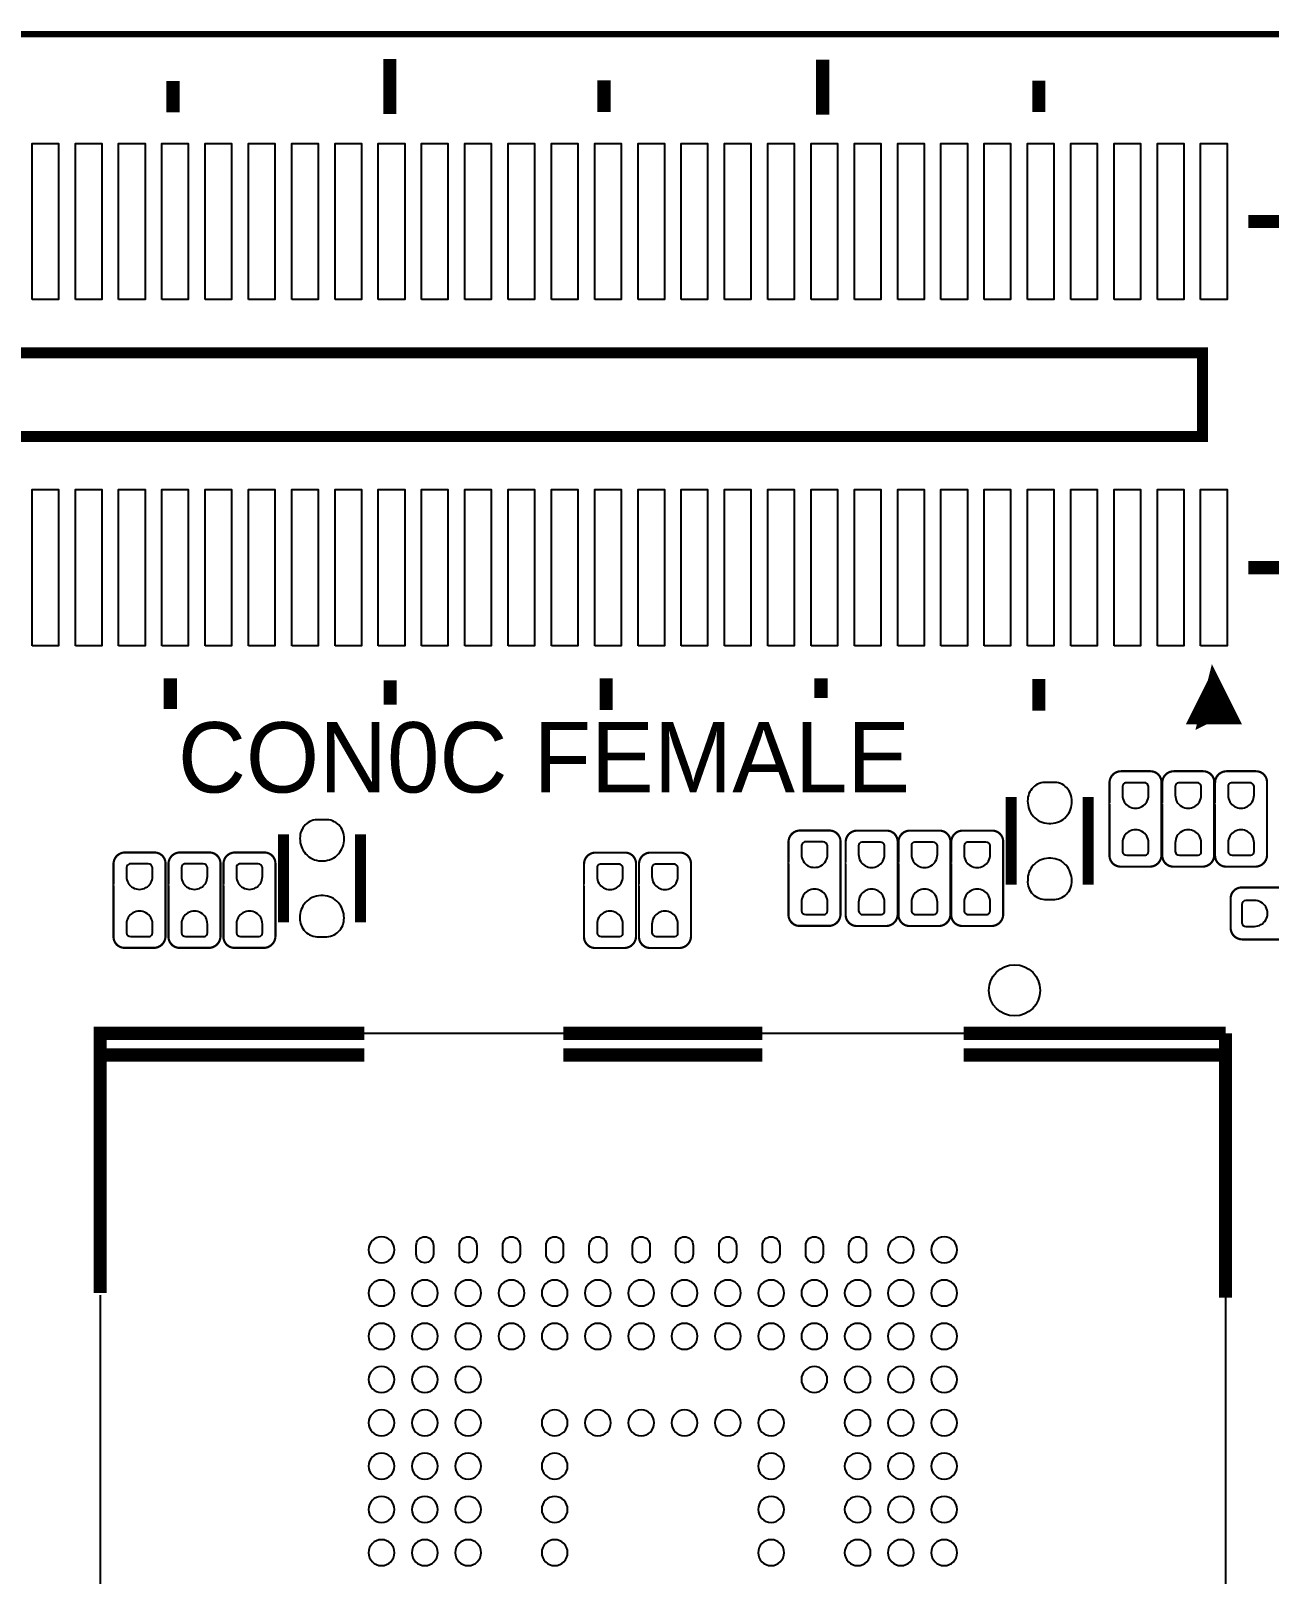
# Model space of a CAD drawing. Extents: x 52.2 to 109.2, y 0 to 35.
# Drawn here: x 86.39 to 100.7, y 17.21 to 35.04 of the extents above; entities that cross this region are included whole.
import ezdxf

# ---------------------------------------------------------------- set-up
doc = ezdxf.new("R2010")
doc.units = 0
doc.header["$MEASUREMENT"] = 0
doc.layers.get('0').update_dxf_attribs({"linetype": 'CONTINUOUS'})
for name, color, linetype in [('BG_NCROUTE_PATH', 231, 'CONTINUOUS'), ('BG_OUTLINE', 2, 'CONTINUOUS'), ('PIN_BOTTOM', 11, 'CONTINUOUS')]:
    doc.layers.add(name, color=color, linetype=linetype)

# ---------------------------------------------------------------- blocks, each defined once
blk = doc.blocks.new('AAA')
at = {"layer": 'BG_NCROUTE_PATH'}
for points, const_width in [([(-53.29428, -2.39395), (1.105662, -2.39395, 0.414214), (2.405634, -1.093978), (2.405634, 31.306008, 0.414214), (1.105662, 32.60598), (-53.29428, 32.60598, 0.414214), (-54.594252, 31.306008), (-54.594252, -1.093978, 0.414214), (-53.29428, -2.39395)], 0.0762), ([(-45.480732, 23.718012), (-45.480732, 23.95728, 0.414214), (-45.613066, 24.089614), (-45.954188, 24.089614, 0.414214), (-46.080934, 23.962868), (-46.080934, 23.12289, 0.414214), (-45.945552, 22.987508), (-45.609002, 22.987508, 0.414214), (-45.480478, 23.116032), (-45.480478, 23.717758), (-45.480732, 23.718012)], 0.0254), ([(-44.871132, 23.718012), (-44.871132, 23.95728, 0.414214), (-45.003466, 24.089614), (-45.344588, 24.089614, 0.414214), (-45.471334, 23.962868), (-45.471334, 23.12289, 0.414214), (-45.335952, 22.987508), (-44.999402, 22.987508, 0.414214), (-44.870878, 23.116032), (-44.870878, 23.717758), (-44.871132, 23.718012)], 0.0254), ([(-44.261532, 23.718012), (-44.261532, 23.95728, 0.414214), (-44.393866, 24.089614), (-44.734988, 24.089614, 0.414214), (-44.861734, 23.962868), (-44.861734, 23.12289, 0.414214), (-44.726352, 22.987508), (-44.389802, 22.987508, 0.414214), (-44.261278, 23.116032), (-44.261278, 23.717758), (-44.261532, 23.718012)], 0.0254), ([(-42.432732, 23.032212), (-42.432732, 23.27148, 0.414214), (-42.565066, 23.403814), (-42.906188, 23.403814, 0.414214), (-43.032934, 23.277068), (-43.032934, 22.43709, 0.414214), (-42.897552, 22.301708), (-42.561002, 22.301708, 0.414214), (-42.432478, 22.430232), (-42.432478, 23.031958), (-42.432732, 23.032212)], 0.0254), ([(-41.823132, 23.032212), (-41.823132, 23.27148, 0.414214), (-41.955466, 23.403814), (-42.296588, 23.403814, 0.414214), (-42.423334, 23.277068), (-42.423334, 22.43709, 0.414214), (-42.287952, 22.301708), (-41.951402, 22.301708, 0.414214), (-41.822878, 22.430232), (-41.822878, 23.031958), (-41.823132, 23.032212)], 0.0254), ([(-41.213532, 23.032212), (-41.213532, 23.27148, 0.414214), (-41.345866, 23.403814), (-41.686988, 23.403814, 0.414214), (-41.813734, 23.277068), (-41.813734, 22.43709, 0.414214), (-41.678352, 22.301708), (-41.341802, 22.301708, 0.414214), (-41.213278, 22.430232), (-41.213278, 23.031958), (-41.213532, 23.032212)], 0.0254), ([(-40.553132, 23.033228), (-40.553132, 23.272496, 0.414214), (-40.685466, 23.40483), (-41.026588, 23.40483, 0.414214), (-41.153334, 23.278084), (-41.153334, 22.438106, 0.414214), (-41.017952, 22.302724), (-40.681402, 22.302724, 0.414214), (-40.552878, 22.431248), (-40.552878, 23.032974), (-40.553132, 23.033228)], 0.0254), ([(-38.825932, 22.778212), (-38.825932, 23.01748, 0.414214), (-38.958266, 23.149814), (-39.299388, 23.149814, 0.414214), (-39.426134, 23.023068), (-39.426134, 22.18309, 0.414214), (-39.290752, 22.047708), (-38.954202, 22.047708, 0.414214), (-38.825678, 22.176232), (-38.825678, 22.777958), (-38.825932, 22.778212)], 0.0254), ([(-38.190932, 22.778212), (-38.190932, 23.01748, 0.414214), (-38.323266, 23.149814), (-38.664388, 23.149814, 0.414214), (-38.791134, 23.023068), (-38.791134, 22.18309, 0.414214), (-38.655752, 22.047708), (-38.319202, 22.047708, 0.414214), (-38.190678, 22.176232), (-38.190678, 22.777958), (-38.190932, 22.778212)], 0.0254), ([(-34.025332, 22.779482), (-34.025332, 23.01875, 0.414214), (-34.157666, 23.151084), (-34.498788, 23.151084, 0.414214), (-34.625534, 23.024338), (-34.625534, 22.18436, 0.414214), (-34.490152, 22.048978), (-34.153602, 22.048978, 0.414214), (-34.025078, 22.177502), (-34.025078, 22.779228), (-34.025332, 22.779482)], 0.0254), ([(-33.390332, 22.779482), (-33.390332, 23.01875, 0.414214), (-33.522666, 23.151084), (-33.863788, 23.151084, 0.414214), (-33.990534, 23.024338), (-33.990534, 22.18436, 0.414214), (-33.855152, 22.048978), (-33.518602, 22.048978, 0.414214), (-33.390078, 22.177502), (-33.390078, 22.779228), (-33.390332, 22.779482)], 0.0254), ([(-32.755332, 22.779482), (-32.755332, 23.01875, 0.414214), (-32.887666, 23.151084), (-33.228788, 23.151084, 0.414214), (-33.355534, 23.024338), (-33.355534, 22.18436, 0.414214), (-33.220152, 22.048978), (-32.883602, 22.048978, 0.414214), (-32.755078, 22.177502), (-32.755078, 22.779228), (-32.755332, 22.779482)], 0.0254), ([(-46.390814, 22.74697), (-46.630082, 22.74697, 0.414214), (-46.762416, 22.614636), (-46.762416, 22.273514, 0.414214), (-46.63567, 22.146768), (-45.795692, 22.146768, 0.414214), (-45.66031, 22.28215), (-45.66031, 22.6187, 0.414214), (-45.788834, 22.747224), (-46.39056, 22.747224), (-46.390814, 22.74697)], 0.0254)]:
    blk.add_lwpolyline(points, format="xyb", dxfattribs=dict(at, const_width=const_width))
for points, const_width in [([(-40.948102, 32.31134), (-40.948102, 31.67634)], 0.1524), ([(-35.946842, 32.31896), (-35.946842, 31.68396)], 0.1524), ([(-43.444922, 31.705042), (-43.444922, 32.068262)], 0.1524), ([(-38.420802, 31.707582), (-38.420802, 32.070802)], 0.1524), ([(-33.442402, 31.702502), (-33.442402, 32.065722)], 0.1524), ([(-45.866558, 26.441654), (-47.066708, 26.441654), (-47.066708, 30.441646), (-45.866558, 30.441646)], 0.1524), ([(-28.597352, 28.92425), (-45.335952, 28.92425), (-45.335952, 27.95905), (-28.597352, 27.95905), (-28.597352, 28.92425)], 0.127), ([(-45.467524, 25.10917), (-45.267626, 24.708866), (-45.667676, 24.708866), (-45.467524, 25.10917), (-45.367448, 24.708866), (-45.567346, 24.808942), (-45.467524, 24.908764)], 0.1524), ([(-43.444922, 24.791162), (-43.444922, 25.154382)], 0.1524), ([(-40.929052, 25.16505), (-40.929052, 24.93645)], 0.1524), ([(-38.446202, 24.798782), (-38.446202, 25.162002)], 0.1524), ([(-35.950652, 25.13965), (-35.950652, 24.86025)], 0.1524), ([(-33.410652, 24.80945), (-33.410652, 25.16505)], 0.1524), ([(-44.015152, 23.79345), (-44.015152, 22.77745)], 0.127), ([(-43.126152, 22.77745), (-43.126152, 23.79345)], 0.127), ([(-35.607752, 23.36165), (-35.607752, 22.34565)], 0.127), ([(-34.718752, 22.34565), (-34.718752, 23.36165)], 0.127), ([(-45.601636, 21.061172), (-45.10151, 21.061172)], 0.151892), ([(-45.601636, 21.061172), (-45.601636, 18.009108)], 0.151892), ([(-45.10151, 21.061172), (-42.576496, 21.061172)], 0.151892), ([(-37.95141, 21.061172), (-40.251634, 21.061172)], 0.151892), ([(-33.35147, 21.061172), (-35.65144, 21.061172)], 0.151892), ([(-33.35147, 21.061172), (-32.601408, 21.061172), (-32.601408, 18.061178)], 0.151892), ([(-45.601636, 20.811236), (-45.10151, 20.811236)], 0.151892), ([(-45.10151, 20.811236), (-42.576496, 20.811236)], 0.151892), ([(-37.95141, 20.811236), (-40.251634, 20.811236)], 0.151892), ([(-33.35147, 20.811236), (-35.65144, 20.811236)], 0.151892), ([(-33.35147, 20.811236), (-32.601408, 20.811236)], 0.151892)]:
    blk.add_lwpolyline(points, dxfattribs=dict(at, const_width=const_width))
blk.add_lwpolyline([(-42.868088, 21.55825, 1), (-43.460416, 21.55825, 1)], format="xyb", close=True, dxfattribs=at)
for points in [[(-42.678096, 21.061172), (-35.25393, 21.061172), (-35.214052, 21.10105)], [(-45.601636, 18.009108), (-45.601636, 12.626086)], [(-32.601408, 18.035778), (-32.601408, 12.535662)]]:
    blk.add_lwpolyline(points, dxfattribs=at)
at = {"layer": 'BG_OUTLINE'}
blk.add_lwpolyline([(-54.594252, 27.346656), (-54.594252, 0.680974), (-54.594252, -1.102106, 0.41084), (-53.287422, -2.39395), (-51.216052, -2.39395), (-2.315972, -2.39395), (1.120902, -2.39395, 0.411966), (2.405634, -1.099312), (2.405634, 1.886204), (2.405634, 28.812236), (2.405634, 31.328106, 0.410401), (1.110996, 32.60598), (-0.444754, 32.60598), (-45.696378, 32.60598), (-53.289708, 32.60598, 0.41031), (-54.594252, 31.28391)], format="xyb", close=True, dxfattribs=at)
at = {"layer": 'PIN_BOTTOM'}
for points in [[(-45.314362, 29.539946), (-45.314362, 31.343346), (-45.619162, 31.343346), (-45.619162, 29.539946)], [(-44.814236, 29.539946), (-44.814236, 31.343346), (-45.119036, 31.343346), (-45.119036, 29.539946)], [(-44.314364, 29.539946), (-44.314364, 31.343346), (-44.619164, 31.343346), (-44.619164, 29.539946)], [(-43.814238, 29.539946), (-43.814238, 31.343346), (-44.119038, 31.343346), (-44.119038, 29.539946)], [(-43.314366, 29.539946), (-43.314366, 31.343346), (-43.619166, 31.343346), (-43.619166, 29.539946)], [(-42.81424, 29.539946), (-42.81424, 31.343346), (-43.11904, 31.343346), (-43.11904, 29.539946)], [(-42.314368, 29.539946), (-42.314368, 31.343346), (-42.619168, 31.343346), (-42.619168, 29.539946)], [(-41.814242, 29.539946), (-41.814242, 31.343346), (-42.119042, 31.343346), (-42.119042, 29.539946)], [(-41.314116, 29.539946), (-41.314116, 31.343346), (-41.618916, 31.343346), (-41.618916, 29.539946)], [(-40.814244, 29.539946), (-40.814244, 31.343346), (-41.119044, 31.343346), (-41.119044, 29.539946)], [(-40.314372, 29.539946), (-40.314372, 31.343346), (-40.619172, 31.343346), (-40.619172, 29.539946)], [(-39.814246, 29.539946), (-39.814246, 31.343346), (-40.119046, 31.343346), (-40.119046, 29.539946)], [(-39.31412, 29.539946), (-39.31412, 31.343346), (-39.61892, 31.343346), (-39.61892, 29.539946)], [(-38.814248, 29.539946), (-38.814248, 31.343346), (-39.119048, 31.343346), (-39.119048, 29.539946)], [(-38.314376, 29.539946), (-38.314376, 31.343346), (-38.619176, 31.343346), (-38.619176, 29.539946)], [(-37.81425, 29.539946), (-37.81425, 31.343346), (-38.11905, 31.343346), (-38.11905, 29.539946)], [(-37.314124, 29.539946), (-37.314124, 31.343346), (-37.618924, 31.343346), (-37.618924, 29.539946)], [(-36.814252, 29.539946), (-36.814252, 31.343346), (-37.119052, 31.343346), (-37.119052, 29.539946)], [(-36.31438, 29.539946), (-36.31438, 31.343346), (-36.61918, 31.343346), (-36.61918, 29.539946)], [(-35.814254, 29.539946), (-35.814254, 31.343346), (-36.119054, 31.343346), (-36.119054, 29.539946)], [(-35.314128, 29.539946), (-35.314128, 31.343346), (-35.618928, 31.343346), (-35.618928, 29.539946)], [(-34.814256, 29.539946), (-34.814256, 31.343346), (-35.119056, 31.343346), (-35.119056, 29.539946)], [(-34.314384, 29.539946), (-34.314384, 31.343346), (-34.619184, 31.343346), (-34.619184, 29.539946)], [(-33.814258, 29.539946), (-33.814258, 31.343346), (-34.119058, 31.343346), (-34.119058, 29.539946)], [(-33.314132, 29.539946), (-33.314132, 31.343346), (-33.618932, 31.343346), (-33.618932, 29.539946)], [(-32.81426, 29.539946), (-32.81426, 31.343346), (-33.11906, 31.343346), (-33.11906, 29.539946)], [(-32.314388, 29.539946), (-32.314388, 31.343346), (-32.619188, 31.343346), (-32.619188, 29.539946)], [(-31.814262, 29.539946), (-31.814262, 31.343346), (-32.119062, 31.343346), (-32.119062, 29.539946)], [(-45.314362, 25.539954), (-45.314362, 27.343354), (-45.619162, 27.343354), (-45.619162, 25.539954)], [(-44.814236, 25.539954), (-44.814236, 27.343354), (-45.119036, 27.343354), (-45.119036, 25.539954)], [(-44.314364, 25.539954), (-44.314364, 27.343354), (-44.619164, 27.343354), (-44.619164, 25.539954)], [(-43.814238, 25.539954), (-43.814238, 27.343354), (-44.119038, 27.343354), (-44.119038, 25.539954)], [(-43.314366, 25.539954), (-43.314366, 27.343354), (-43.619166, 27.343354), (-43.619166, 25.539954)], [(-42.81424, 25.539954), (-42.81424, 27.343354), (-43.11904, 27.343354), (-43.11904, 25.539954)], [(-42.314368, 25.539954), (-42.314368, 27.343354), (-42.619168, 27.343354), (-42.619168, 25.539954)], [(-41.814242, 25.539954), (-41.814242, 27.343354), (-42.119042, 27.343354), (-42.119042, 25.539954)], [(-41.314116, 25.539954), (-41.314116, 27.343354), (-41.618916, 27.343354), (-41.618916, 25.539954)], [(-40.814244, 25.539954), (-40.814244, 27.343354), (-41.119044, 27.343354), (-41.119044, 25.539954)], [(-40.314372, 25.539954), (-40.314372, 27.343354), (-40.619172, 27.343354), (-40.619172, 25.539954)], [(-39.814246, 25.539954), (-39.814246, 27.343354), (-40.119046, 27.343354), (-40.119046, 25.539954)], [(-39.31412, 25.539954), (-39.31412, 27.343354), (-39.61892, 27.343354), (-39.61892, 25.539954)], [(-38.814248, 25.539954), (-38.814248, 27.343354), (-39.119048, 27.343354), (-39.119048, 25.539954)], [(-38.314376, 25.539954), (-38.314376, 27.343354), (-38.619176, 27.343354), (-38.619176, 25.539954)], [(-37.81425, 25.539954), (-37.81425, 27.343354), (-38.11905, 27.343354), (-38.11905, 25.539954)], [(-37.314124, 25.539954), (-37.314124, 27.343354), (-37.618924, 27.343354), (-37.618924, 25.539954)], [(-36.814252, 25.539954), (-36.814252, 27.343354), (-37.119052, 27.343354), (-37.119052, 25.539954)], [(-36.31438, 25.539954), (-36.31438, 27.343354), (-36.61918, 27.343354), (-36.61918, 25.539954)], [(-35.814254, 25.539954), (-35.814254, 27.343354), (-36.119054, 27.343354), (-36.119054, 25.539954)], [(-35.314128, 25.539954), (-35.314128, 27.343354), (-35.618928, 27.343354), (-35.618928, 25.539954)], [(-34.814256, 25.539954), (-34.814256, 27.343354), (-35.119056, 27.343354), (-35.119056, 25.539954)], [(-34.314384, 25.539954), (-34.314384, 27.343354), (-34.619184, 27.343354), (-34.619184, 25.539954)], [(-33.814258, 25.539954), (-33.814258, 27.343354), (-34.119058, 27.343354), (-34.119058, 25.539954)], [(-33.314132, 25.539954), (-33.314132, 27.343354), (-33.618932, 27.343354), (-33.618932, 25.539954)], [(-32.81426, 25.539954), (-32.81426, 27.343354), (-33.11906, 27.343354), (-33.11906, 25.539954)], [(-32.314388, 25.539954), (-32.314388, 27.343354), (-32.619188, 27.343354), (-32.619188, 25.539954)], [(-31.814262, 25.539954), (-31.814262, 27.343354), (-32.119062, 27.343354), (-32.119062, 25.539954)], [(-43.316906, 23.76805), (-43.315636, 23.74392), (-43.316906, 23.720044), (-43.319954, 23.696168), (-43.325288, 23.672546), (-43.332908, 23.649686), (-43.342306, 23.627588), (-43.353736, 23.606506), (-43.366944, 23.58644), (-43.382184, 23.567644), (-43.398694, 23.550118), (-43.416982, 23.53437), (-43.43654, 23.5204), (-43.4594, 23.50897), (-43.483276, 23.499826), (-43.507914, 23.492968), (-43.53306, 23.488142), (-43.55846, 23.485856), (-43.58386, 23.485856), (-43.60926, 23.488142), (-43.634406, 23.492968), (-43.659044, 23.499826), (-43.68292, 23.50897), (-43.70578, 23.5204), (-43.725592, 23.533862), (-43.744134, 23.549102), (-43.761152, 23.56612), (-43.776392, 23.584916), (-43.789854, 23.604728), (-43.801284, 23.626064), (-43.810682, 23.648162), (-43.817794, 23.671022), (-43.82262, 23.694644), (-43.82516, 23.71852), (-43.825414, 23.74265), (-43.825668, 23.764494), (-43.823382, 23.786084), (-43.819064, 23.80742), (-43.81246, 23.827994), (-43.80357, 23.84806), (-43.792902, 23.866856), (-43.780202, 23.884382), (-43.765724, 23.900638), (-43.749468, 23.91537), (-43.731942, 23.92807), (-43.713146, 23.938992), (-43.693334, 23.947882), (-43.672506, 23.95474), (-43.65117, 23.959058), (-43.62958, 23.961344), (-43.512994, 23.961344), (-43.491658, 23.959312), (-43.470576, 23.95474), (-43.450002, 23.948136), (-43.430444, 23.9395), (-43.411648, 23.928832), (-43.394122, 23.916386), (-43.37812, 23.902162), (-43.363642, 23.88616), (-43.350942, 23.868888), (-43.34002, 23.850346), (-43.330876, 23.830788), (-43.324018, 23.810468), (-43.319446, 23.789386)], [(-34.909506, 23.33625), (-34.908236, 23.31212), (-34.909506, 23.288244), (-34.912554, 23.264368), (-34.917888, 23.240746), (-34.925508, 23.217886), (-34.934906, 23.195788), (-34.946336, 23.174706), (-34.959544, 23.15464), (-34.974784, 23.135844), (-34.991294, 23.118318), (-35.009582, 23.10257), (-35.02914, 23.0886), (-35.052, 23.07717), (-35.075876, 23.068026), (-35.100514, 23.061168), (-35.12566, 23.056342), (-35.15106, 23.054056), (-35.17646, 23.054056), (-35.20186, 23.056342), (-35.227006, 23.061168), (-35.251644, 23.068026), (-35.27552, 23.07717), (-35.29838, 23.0886), (-35.318192, 23.102062), (-35.336734, 23.117302), (-35.353752, 23.13432), (-35.368992, 23.153116), (-35.382454, 23.172928), (-35.393884, 23.194264), (-35.403282, 23.216362), (-35.410394, 23.239222), (-35.41522, 23.262844), (-35.41776, 23.28672), (-35.418014, 23.31085), (-35.418268, 23.332694), (-35.415982, 23.354284), (-35.411664, 23.37562), (-35.40506, 23.396194), (-35.39617, 23.41626), (-35.385502, 23.435056), (-35.372802, 23.452582), (-35.358324, 23.468838), (-35.342068, 23.48357), (-35.324542, 23.49627), (-35.305746, 23.507192), (-35.285934, 23.516082), (-35.265106, 23.52294), (-35.24377, 23.527258), (-35.22218, 23.529544), (-35.105594, 23.529544), (-35.084258, 23.527512), (-35.063176, 23.52294), (-35.042602, 23.516336), (-35.023044, 23.5077), (-35.004248, 23.497032), (-34.986722, 23.484586), (-34.97072, 23.470362), (-34.956242, 23.45436), (-34.943542, 23.437088), (-34.93262, 23.418546), (-34.923476, 23.398988), (-34.916618, 23.378668), (-34.912046, 23.357586)], [(-43.824398, 22.80285), (-43.825668, 22.82698), (-43.824398, 22.850856), (-43.82135, 22.874732), (-43.816016, 22.898354), (-43.808396, 22.921214), (-43.798998, 22.943312), (-43.787568, 22.964394), (-43.77436, 22.98446), (-43.75912, 23.003256), (-43.74261, 23.020782), (-43.724322, 23.03653), (-43.704764, 23.0505), (-43.681904, 23.06193), (-43.658028, 23.071074), (-43.63339, 23.077932), (-43.608244, 23.082758), (-43.582844, 23.085044), (-43.557444, 23.085044), (-43.532044, 23.082758), (-43.506898, 23.077932), (-43.48226, 23.071074), (-43.458384, 23.06193), (-43.435524, 23.0505), (-43.415712, 23.037038), (-43.39717, 23.021798), (-43.380152, 23.00478), (-43.364912, 22.985984), (-43.35145, 22.966172), (-43.34002, 22.944836), (-43.330622, 22.922738), (-43.32351, 22.899878), (-43.318684, 22.876256), (-43.316144, 22.85238), (-43.31589, 22.82825), (-43.315636, 22.806406), (-43.317922, 22.784816), (-43.32224, 22.76348), (-43.328844, 22.742906), (-43.337734, 22.72284), (-43.348402, 22.704044), (-43.361102, 22.686518), (-43.37558, 22.670262), (-43.391836, 22.65553), (-43.409362, 22.64283), (-43.428158, 22.631908), (-43.44797, 22.623018), (-43.468798, 22.61616), (-43.490134, 22.611842), (-43.511724, 22.609556), (-43.62831, 22.609556), (-43.649646, 22.611588), (-43.670728, 22.61616), (-43.691302, 22.622764), (-43.71086, 22.6314), (-43.729656, 22.642068), (-43.747182, 22.654514), (-43.763184, 22.668738), (-43.777662, 22.68474), (-43.790362, 22.702012), (-43.801284, 22.720554), (-43.810428, 22.740112), (-43.817286, 22.760432), (-43.821858, 22.781514)], [(-35.416998, 22.37105), (-35.418268, 22.39518), (-35.416998, 22.419056), (-35.41395, 22.442932), (-35.408616, 22.466554), (-35.400996, 22.489414), (-35.391598, 22.511512), (-35.380168, 22.532594), (-35.36696, 22.55266), (-35.35172, 22.571456), (-35.33521, 22.588982), (-35.316922, 22.60473), (-35.297364, 22.6187), (-35.274504, 22.63013), (-35.250628, 22.639274), (-35.22599, 22.646132), (-35.200844, 22.650958), (-35.175444, 22.653244), (-35.150044, 22.653244), (-35.124644, 22.650958), (-35.099498, 22.646132), (-35.07486, 22.639274), (-35.050984, 22.63013), (-35.028124, 22.6187), (-35.008312, 22.605238), (-34.98977, 22.589998), (-34.972752, 22.57298), (-34.957512, 22.554184), (-34.94405, 22.534372), (-34.93262, 22.513036), (-34.923222, 22.490938), (-34.91611, 22.468078), (-34.911284, 22.444456), (-34.908744, 22.42058), (-34.90849, 22.39645), (-34.908236, 22.374606), (-34.910522, 22.353016), (-34.91484, 22.33168), (-34.921444, 22.311106), (-34.930334, 22.29104), (-34.941002, 22.272244), (-34.953702, 22.254718), (-34.96818, 22.238462), (-34.984436, 22.22373), (-35.001962, 22.21103), (-35.020758, 22.200108), (-35.04057, 22.191218), (-35.061398, 22.18436), (-35.082734, 22.180042), (-35.104324, 22.177756), (-35.22091, 22.177756), (-35.242246, 22.179788), (-35.263328, 22.18436), (-35.283902, 22.190964), (-35.30346, 22.1996), (-35.322256, 22.210268), (-35.339782, 22.222714), (-35.355784, 22.236938), (-35.370262, 22.25294), (-35.382962, 22.270212), (-35.393884, 22.288754), (-35.403028, 22.308312), (-35.409886, 22.328632), (-35.414458, 22.349714)]]:
    blk.add_lwpolyline(points, close=True, dxfattribs=at)
for points in [[(-45.930566, 23.813262), (-45.930566, 23.914862, -0.375524), (-45.882052, 23.95728), (-45.666152, 23.95728, -0.36542), (-45.630338, 23.914862), (-45.630338, 23.813262, -1.000028)], [(-45.320966, 23.813262), (-45.320966, 23.914862, -0.375524), (-45.272452, 23.95728), (-45.056552, 23.95728, -0.36542), (-45.020738, 23.914862), (-45.020738, 23.813262, -1.000028)], [(-44.711366, 23.813262), (-44.711366, 23.914862, -0.375524), (-44.662852, 23.95728), (-44.446952, 23.95728, -0.36542), (-44.411138, 23.914862), (-44.411138, 23.813262, -1.000028)], [(-45.630338, 23.263098), (-45.630338, 23.161498, -0.375524), (-45.678852, 23.11908), (-45.894752, 23.11908, -0.36542), (-45.930566, 23.161498), (-45.930566, 23.263098, -1.000028)], [(-45.020738, 23.263098), (-45.020738, 23.161498, -0.375524), (-45.069252, 23.11908), (-45.285152, 23.11908, -0.36542), (-45.320966, 23.161498), (-45.320966, 23.263098, -1.000028)], [(-44.411138, 23.263098), (-44.411138, 23.161498, -0.375524), (-44.459652, 23.11908), (-44.675552, 23.11908, -0.36542), (-44.711366, 23.161498), (-44.711366, 23.263098, -1.000028)], [(-42.882566, 23.127462), (-42.882566, 23.229062, -0.375524), (-42.834052, 23.27148), (-42.618152, 23.27148, -0.36542), (-42.582338, 23.229062), (-42.582338, 23.127462, -1.000028)], [(-42.272966, 23.127462), (-42.272966, 23.229062, -0.375524), (-42.224452, 23.27148), (-42.008552, 23.27148, -0.36542), (-41.972738, 23.229062), (-41.972738, 23.127462, -1.000028)], [(-41.663366, 23.127462), (-41.663366, 23.229062, -0.375524), (-41.614852, 23.27148), (-41.398952, 23.27148, -0.36542), (-41.363138, 23.229062), (-41.363138, 23.127462, -1.000028)], [(-41.002966, 23.128478), (-41.002966, 23.230078, -0.375524), (-40.954452, 23.272496), (-40.738552, 23.272496, -0.36542), (-40.702738, 23.230078), (-40.702738, 23.128478, -1.000028)], [(-39.275766, 22.873462), (-39.275766, 22.975062, -0.375524), (-39.227252, 23.01748), (-39.011352, 23.01748, -0.36542), (-38.975538, 22.975062), (-38.975538, 22.873462, -1.000028)], [(-38.640766, 22.873462), (-38.640766, 22.975062, -0.375524), (-38.592252, 23.01748), (-38.376352, 23.01748, -0.36542), (-38.340538, 22.975062), (-38.340538, 22.873462, -1.000028)], [(-34.475166, 22.874732), (-34.475166, 22.976332, -0.375524), (-34.426652, 23.01875), (-34.210752, 23.01875, -0.36542), (-34.174938, 22.976332), (-34.174938, 22.874732, -1.000028)], [(-33.840166, 22.874732), (-33.840166, 22.976332, -0.375524), (-33.791652, 23.01875), (-33.575752, 23.01875, -0.36542), (-33.539938, 22.976332), (-33.539938, 22.874732, -1.000028)], [(-33.205166, 22.874732), (-33.205166, 22.976332, -0.375524), (-33.156652, 23.01875), (-32.940752, 23.01875, -0.36542), (-32.904938, 22.976332), (-32.904938, 22.874732, -1.000028)], [(-42.582338, 22.577298), (-42.582338, 22.475698, -0.375524), (-42.630852, 22.43328), (-42.846752, 22.43328, -0.36542), (-42.882566, 22.475698), (-42.882566, 22.577298, -1.000028)], [(-41.972738, 22.577298), (-41.972738, 22.475698, -0.375524), (-42.021252, 22.43328), (-42.237152, 22.43328, -0.36542), (-42.272966, 22.475698), (-42.272966, 22.577298, -1.000028)], [(-41.363138, 22.577298), (-41.363138, 22.475698, -0.375524), (-41.411652, 22.43328), (-41.627552, 22.43328, -0.36542), (-41.663366, 22.475698), (-41.663366, 22.577298, -1.000028)], [(-40.702738, 22.578314), (-40.702738, 22.476714, -0.375524), (-40.751252, 22.434296), (-40.967152, 22.434296, -0.36542), (-41.002966, 22.476714), (-41.002966, 22.578314, -1.000028)], [(-45.9359, 22.597364), (-45.8343, 22.597364, -0.375524), (-45.791882, 22.54885), (-45.791882, 22.33295, -0.36542), (-45.8343, 22.297136), (-45.9359, 22.297136, -1.000028)], [(-38.975538, 22.323298), (-38.975538, 22.221698, -0.375524), (-39.024052, 22.17928), (-39.239952, 22.17928, -0.36542), (-39.275766, 22.221698), (-39.275766, 22.323298, -1.000028)], [(-38.340538, 22.323298), (-38.340538, 22.221698, -0.375524), (-38.389052, 22.17928), (-38.604952, 22.17928, -0.36542), (-38.640766, 22.221698), (-38.640766, 22.323298, -1.000028)], [(-34.174938, 22.324568), (-34.174938, 22.222968, -0.375524), (-34.223452, 22.18055), (-34.439352, 22.18055, -0.36542), (-34.475166, 22.222968), (-34.475166, 22.324568, -1.000028)], [(-33.539938, 22.324568), (-33.539938, 22.222968, -0.375524), (-33.588452, 22.18055), (-33.804352, 22.18055, -0.36542), (-33.840166, 22.222968), (-33.840166, 22.324568, -1.000028)], [(-32.904938, 22.324568), (-32.904938, 22.222968, -0.375524), (-32.953452, 22.18055), (-33.169352, 22.18055, -0.36542), (-33.205166, 22.222968), (-33.205166, 22.324568, -1.000028)], [(-41.251505, 18.511012), (-41.251505, 18.611088, 1), (-41.451403, 18.611088), (-41.451403, 18.511012, 1)], [(-40.751633, 18.511012), (-40.751633, 18.611088, 1), (-40.951531, 18.611088), (-40.951531, 18.511012, 1)], [(-40.251507, 18.511012), (-40.251507, 18.611088, 1), (-40.451405, 18.611088), (-40.451405, 18.511012, 1)], [(-39.751635, 18.511012), (-39.751635, 18.611088, 1), (-39.951533, 18.611088), (-39.951533, 18.511012, 1)], [(-39.251509, 18.511012), (-39.251509, 18.611088, 1), (-39.451407, 18.611088), (-39.451407, 18.511012, 1)], [(-38.751637, 18.511012), (-38.751637, 18.611088, 1), (-38.951535, 18.611088), (-38.951535, 18.511012, 1)], [(-38.251511, 18.511012), (-38.251511, 18.611088, 1), (-38.451409, 18.611088), (-38.451409, 18.511012, 1)], [(-37.751639, 18.511012), (-37.751639, 18.611088, 1), (-37.951537, 18.611088), (-37.951537, 18.511012, 1)], [(-37.251513, 18.511012), (-37.251513, 18.611088, 1), (-37.451411, 18.611088), (-37.451411, 18.511012, 1)], [(-36.751641, 18.511012), (-36.751641, 18.611088, 1), (-36.951539, 18.611088), (-36.951539, 18.511012, 1)], [(-36.251515, 18.511012), (-36.251515, 18.611088, 1), (-36.451413, 18.611088), (-36.451413, 18.511012, 1)]]:
    blk.add_lwpolyline(points, format="xyb", close=True, dxfattribs=at)
for centre in [(-42.351452, 18.56105), (-41.85158, 18.56105), (-35.851592, 18.56105), (-42.351452, 18.061178), (-41.85158, 18.061178), (-41.351454, 18.061178), (-40.851582, 18.061178), (-40.351456, 18.061178), (-39.851584, 18.061178), (-39.351458, 18.061178), (-38.851586, 18.061178), (-38.35146, 18.061178), (-37.851588, 18.061178), (-37.351462, 18.061178), (-36.85159, 18.061178), (-36.351464, 18.061178), (-35.851592, 18.061178), (-42.351452, 17.561052), (-41.85158, 17.561052), (-41.351454, 17.561052), (-40.851582, 17.561052), (-40.351456, 17.561052), (-39.851584, 17.561052), (-39.351458, 17.561052), (-38.851586, 17.561052), (-38.35146, 17.561052), (-37.851588, 17.561052), (-37.351462, 17.561052), (-36.85159, 17.561052), (-36.351464, 17.561052), (-35.851592, 17.561052), (-42.351452, 17.06118), (-41.85158, 17.06118), (-41.351454, 17.06118), (-40.851582, 17.06118), (-36.85159, 17.06118), (-36.351464, 17.06118), (-35.851592, 17.06118), (-42.351452, 16.561054), (-41.85158, 16.561054), (-41.351454, 16.561054), (-40.351456, 16.561054), (-39.851584, 16.561054), (-39.351458, 16.561054), (-38.851586, 16.561054), (-38.35146, 16.561054), (-37.851588, 16.561054), (-36.85159, 16.561054), (-36.351464, 16.561054), (-35.851592, 16.561054), (-42.351452, 16.061182), (-41.85158, 16.061182), (-41.351454, 16.061182), (-40.351456, 16.061182), (-37.851588, 16.061182), (-36.85159, 16.061182), (-36.351464, 16.061182), (-35.851592, 16.061182), (-42.351452, 15.561056), (-41.85158, 15.561056), (-41.351454, 15.561056), (-40.351456, 15.561056), (-37.851588, 15.561056), (-36.85159, 15.561056), (-36.351464, 15.561056), (-35.851592, 15.561056), (-42.351452, 15.061184), (-41.85158, 15.061184), (-41.351454, 15.061184), (-40.351456, 15.061184), (-37.851588, 15.061184), (-36.85159, 15.061184), (-36.351464, 15.061184), (-35.851592, 15.061184)]:
    blk.add_circle(centre, 0.14986, dxfattribs=at)
at = {"layer": 'BG_NCROUTE_PATH', "text_generation_flag": 2, "width": 1.000312}
blk.add_text('CON0C FEMALE', height=0.8128, dxfattribs=at).set_placement((-33.499552, 23.84425))

msp = doc.modelspace()

# ---------------------------------------------------------------- block references
at = {"linetype": 'Continuous', "xscale": -1}
msp.add_blockref('AAA', (54.594252, 2.39395), dxfattribs=at)

doc.saveas('drawing.dxf')
